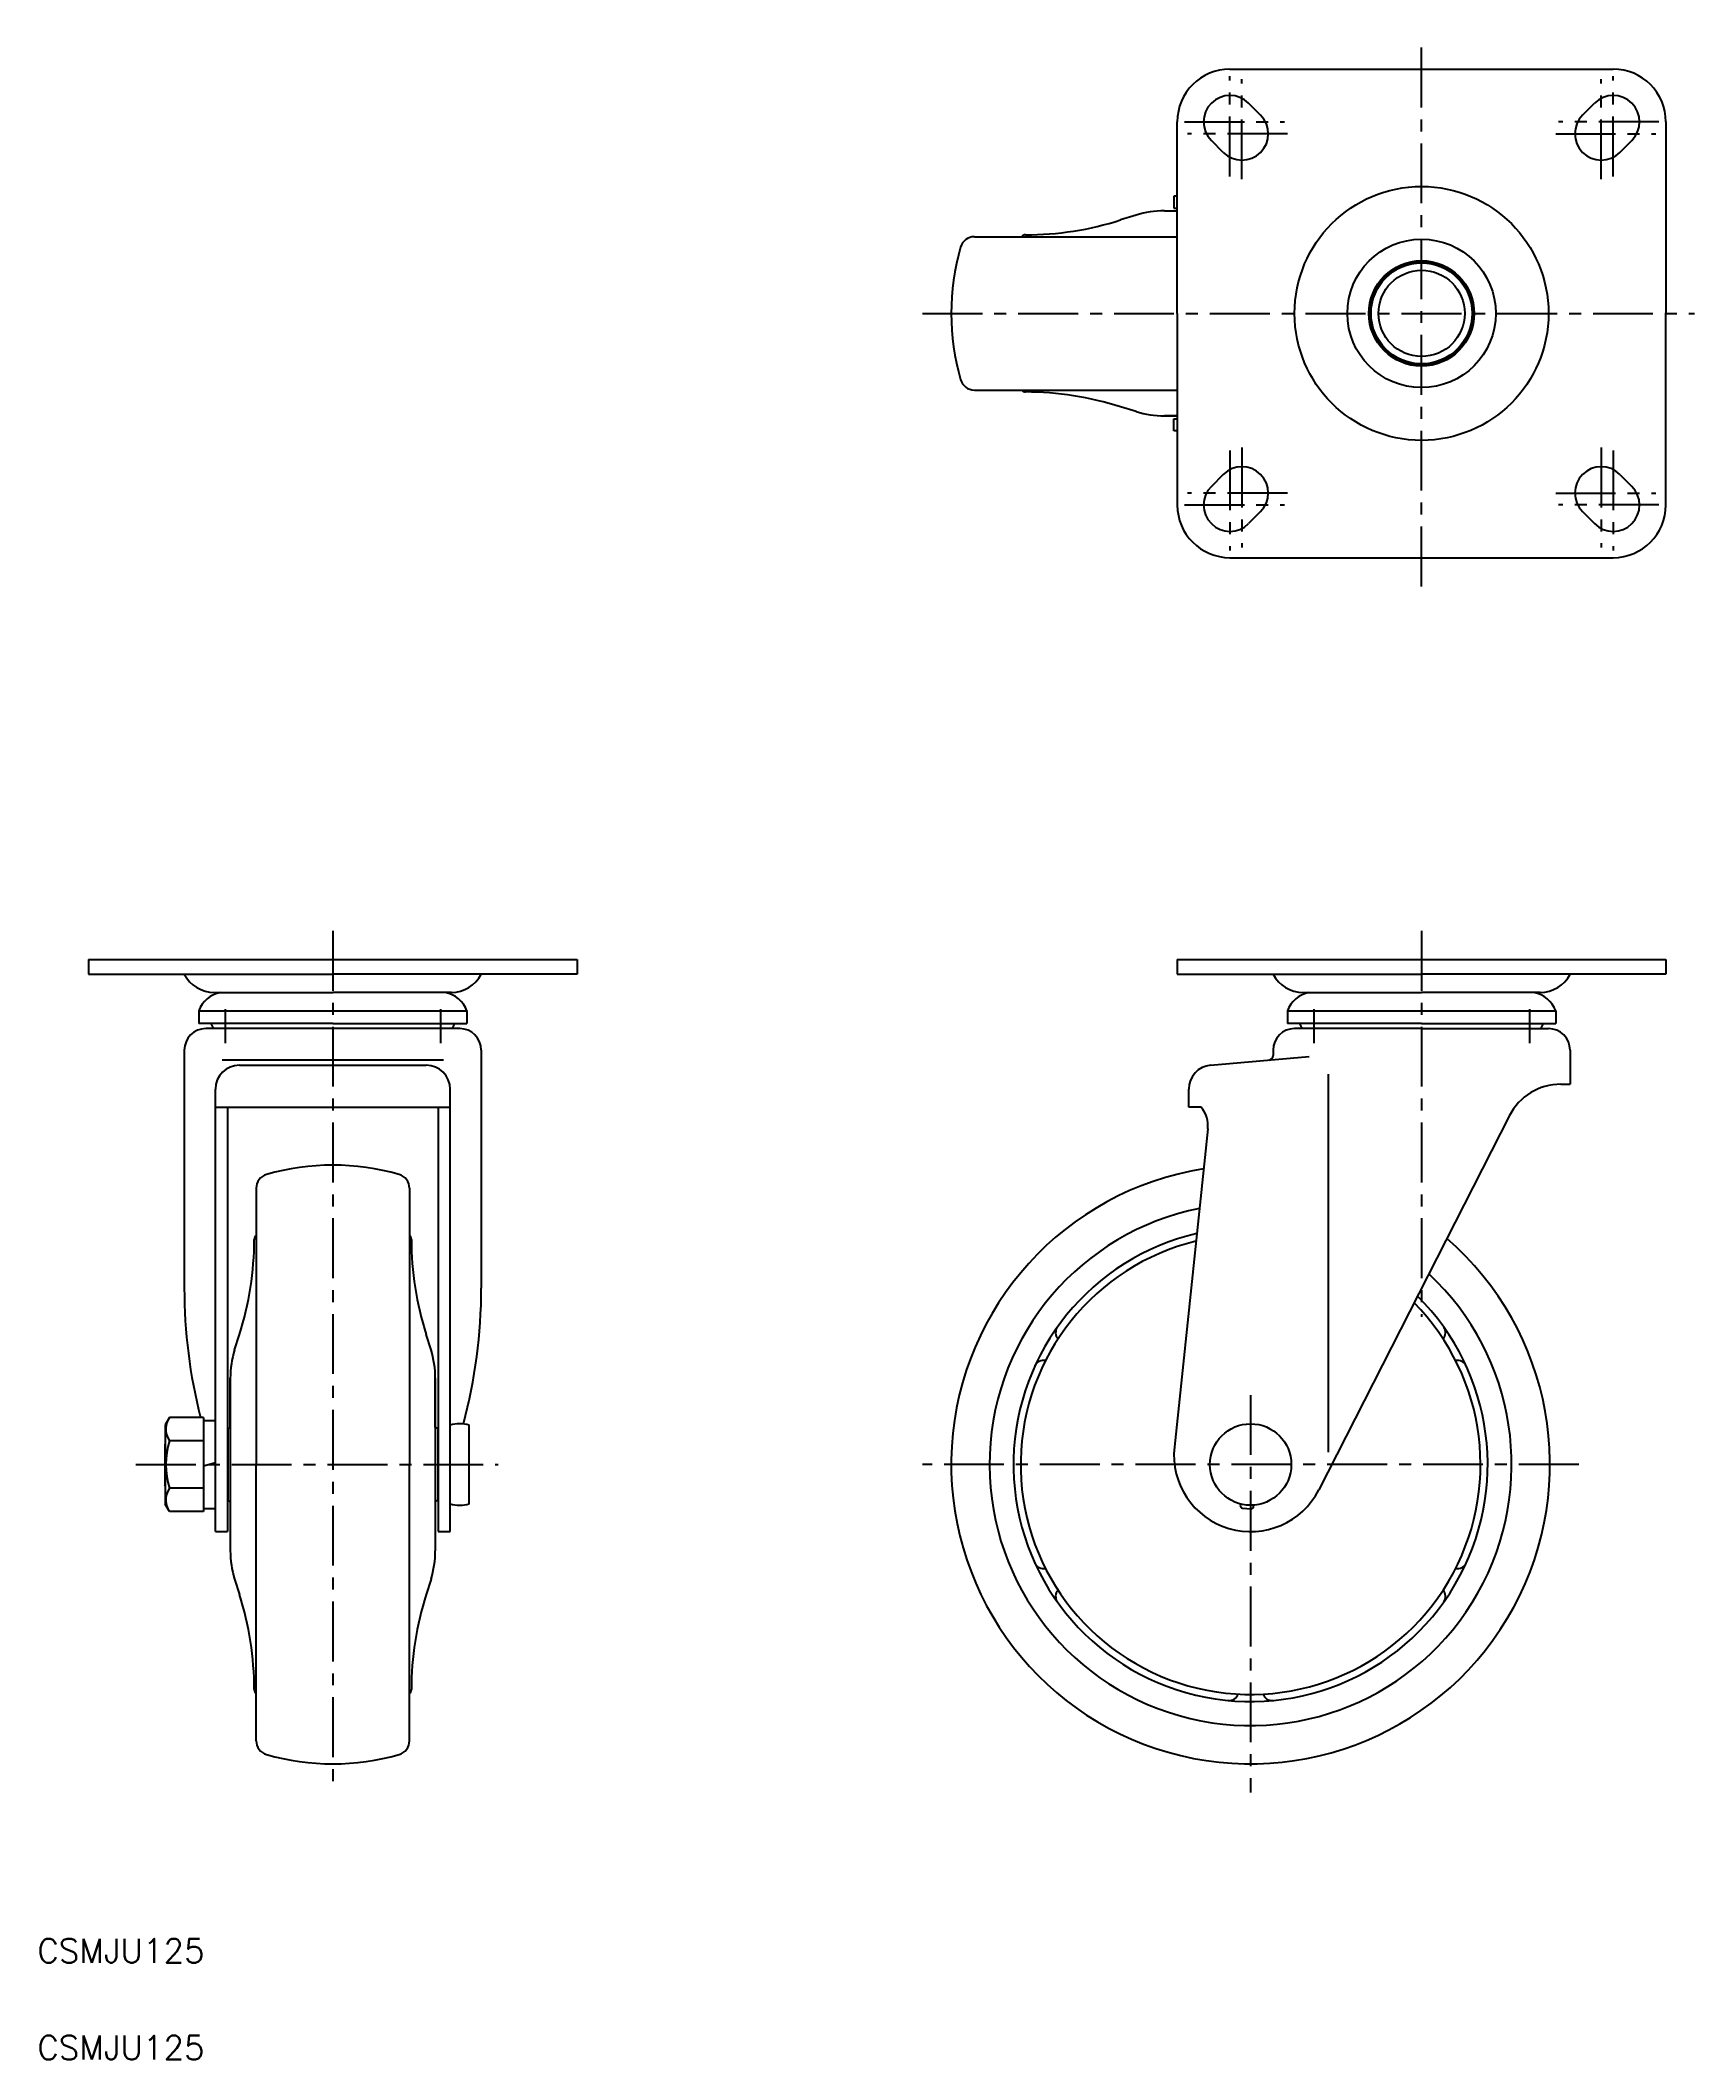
# Model space of a CAD drawing. Extents: x 102 to 447, y 82 to 503.
import ezdxf

# ---------------------------------------------------------------- set-up
doc = ezdxf.new("R2010")
doc.units = 0
doc.header["$LTSCALE"] = 10
doc.linetypes.add('CENTER', pattern=[2, 1.25, -0.25, 0.25, -0.25])
doc.layers.get('0').update_dxf_attribs({"linetype": 'CONTINUOUS'})
doc.layers.add('CENTER', color=1, linetype='CENTER')
doc.styles.get("Standard").update_dxf_attribs({"font": 'txt.shx'})

msp = doc.modelspace()

# ---------------------------------------------------------------- linework, layer by layer
at = {"color": 7, "linetype": 'CONTINUOUS'}
for p, q in [((350, 497.191186), (430, 497.191186)), ((356.389087, 487.580274), (353.889087, 490.080274)), ((423.610912, 487.580274), (426.110912, 490.080274)), ((339, 446.191186), (339, 486.191186)), ((441, 486.191186), (441, 446.191186)), ((348.610912, 479.802099), (346.110912, 482.302099)), ((431.389087, 479.802099), (433.889087, 482.302099)), ((339, 470.691186), (338.3, 470.691186)), ((338.3, 470.691186), (338.3, 468.191186)), ((338.3, 468.191186), (339, 468.191186)), ((330.39369, 466.699182), (327.171804, 465.703292)), ((336.3, 467.591186), (339, 467.591186)), ((296.633641, 462.191186), (339, 462.191186)), ((339, 446.191186), (339, 406.191186)), ((441, 406.191186), (441, 446.191186)), ((296.633641, 430.191186), (339, 430.191186)), ((330.39369, 425.68319), (327.171804, 426.67908)), ((336.3, 424.791186), (339, 424.791186)), ((339, 424.791186), (336.3, 424.791186)), ((338.3, 424.191186), (339, 424.191186)), ((338.3, 421.691186), (338.3, 424.191186)), ((339, 421.691186), (338.3, 421.691186)), ((348.610912, 412.580274), (346.110912, 410.080274)), ((431.389087, 412.580274), (433.889087, 410.080274)), ((356.389087, 404.802099), (353.889087, 402.302099)), ((423.610912, 404.802099), (426.110912, 402.302099)), ((350, 395.191186), (430, 395.191186)), ((111.699993, 311.26909), (213.699993, 311.26909)), ((111.699993, 311.26909), (111.699993, 308.26909)), ((111.699993, 308.26909), (162.699993, 308.26909)), ((213.699993, 308.26909), (162.699993, 308.26909)), ((213.699993, 311.26909), (213.699993, 308.26909)), ((339, 311.26909), (339, 308.26909)), ((339, 311.26909), (441, 311.26909)), ((339, 308.26909), (390, 308.26909)), ((441, 308.26909), (390, 308.26909)), ((441, 311.26909), (441, 308.26909)), ((137.951193, 304.41909), (162.699993, 304.41909)), ((187.448793, 304.41909), (162.699993, 304.41909)), ((365.2512, 304.41909), (390, 304.41909)), ((414.7488, 304.41909), (390, 304.41909)), ((134.699993, 300.55127), (134.699993, 297.91909)), ((134.699993, 300.55127), (190.699993, 300.55127)), ((190.699993, 300.55127), (190.699993, 297.91909)), ((362, 300.55127), (418, 300.55127)), ((362, 300.55127), (362, 297.91909)), ((418, 300.55127), (418, 297.91909)), ((162.699993, 297.91909), (134.699993, 297.91909)), ((189.199993, 296.86909), (136.199993, 296.86909)), ((162.699993, 297.91909), (190.699993, 297.91909)), ((390, 297.91909), (362, 297.91909)), ((390, 296.86909), (363.5, 296.86909)), ((390, 297.91909), (418, 297.91909)), ((390, 296.86909), (416.5, 296.86909)), ((131.699993, 292.36909), (131.699993, 242.691257)), ((193.699993, 292.36909), (193.699993, 242.691257)), ((345.964221, 289.228607), (366.516759, 291.026722)), ((359, 292.36909), (359, 291.285421)), ((421, 292.36909), (421, 285.26909)), ((139.599993, 290.36909), (185.799993, 290.36909)), ((143.199993, 289.228607), (182.199993, 289.228607)), ((370.501538, 287.375345), (370.501538, 208.423372)), ((138.199993, 191.86909), (138.199993, 284.228607)), ((187.199993, 191.86909), (187.199993, 284.228607)), ((341.4, 280.446829), (341.4, 284.247634)), ((419.048099, 285.26909), (421, 285.26909)), ((138.199993, 280.446829), (187.199993, 280.446829)), ((140.699993, 280.446829), (140.699993, 191.86909)), ((184.699993, 280.446829), (184.699993, 191.86909)), ((344, 280.446829), (341.4, 280.446829)), ((408.35602, 278.716976), (368.556104, 200.605242)), ((345.369046, 275.9651), (338.387649, 209.541546)), ((146.699993, 263.535449), (146.699993, 205.86909)), ((178.699993, 263.535449), (178.699993, 205.86909)), ((142.191997, 229.7754), (143.187887, 232.997286)), ((183.207989, 229.7754), (182.212099, 232.997286)), ((141.299993, 213.576197), (141.299993, 223.86909)), ((141.299993, 223.86909), (141.299993, 205.86909)), ((184.099993, 213.576197), (184.099993, 223.86909)), ((184.099993, 223.86909), (184.099993, 205.86909)), ((128.60352, 215.684045), (127.699993, 214.11909)), ((135.699993, 215.684045), (128.60352, 215.684045)), ((135.699993, 215.684045), (135.699993, 196.054136)), ((135.699993, 215.06909), (138.199993, 215.06909)), ((127.699993, 214.11909), (127.699993, 197.61909)), ((140.699993, 211.86909), (140.799993, 211.86909)), ((140.799993, 213.36909), (141.299993, 213.576197)), ((140.799993, 213.36909), (140.799993, 198.36909)), ((184.599993, 213.36909), (184.099993, 213.576197)), ((184.599993, 213.36909), (184.599993, 198.36909)), ((184.599993, 211.86909), (184.699993, 211.86909)), ((191.199993, 197.66909), (191.199993, 214.07631)), ((127.699993, 210.21909), (127.599993, 210.11909)), ((127.599993, 210.11909), (127.699993, 210.11909)), ((127.599993, 210.11909), (127.599993, 201.61909)), ((135.699993, 210.776568), (128.60352, 210.776568)), ((138.199993, 206.204027), (135.699993, 205.534154)), ((141.299993, 205.86909), (141.299993, 187.86909)), ((146.699993, 148.202731), (146.699993, 205.86909)), ((178.699993, 148.202731), (178.699993, 205.86909)), ((184.099993, 205.86909), (184.099993, 187.86909)), ((127.699993, 201.51909), (127.599993, 201.61909)), ((127.599993, 201.61909), (127.699993, 201.61909)), ((135.699993, 200.961613), (128.60352, 200.961613)), ((140.699993, 199.86909), (140.799993, 199.86909)), ((140.799993, 198.36909), (141.299993, 198.161984)), ((184.599993, 198.36909), (184.099993, 198.161984)), ((184.599993, 199.86909), (184.699993, 199.86909)), ((128.60352, 196.054136), (127.699993, 197.61909)), ((135.699993, 196.054136), (128.60352, 196.054136)), ((135.699993, 196.66909), (138.199993, 196.66909)), ((141.299993, 197.36909), (141.299993, 187.86909)), ((184.099993, 197.36909), (184.099993, 187.86909)), ((352.174621, 197.639099), (352.147072, 197.324214)), ((352.601592, 196.782539), (354.394742, 196.625659)), ((354.936417, 197.080178), (354.963966, 197.395062)), ((138.199993, 191.86909), (140.699993, 191.86909)), ((184.699993, 191.86909), (187.199993, 191.86909)), ((142.191997, 181.962781), (143.187887, 178.740894)), ((183.207989, 181.962781), (182.212099, 178.740894))]:
    msp.add_line(p, q, dxfattribs=at)
for centre, radius in [((390, 446.191186), 26.5), ((390, 446.191186), 15.5), ((390, 446.191186), 11), ((390, 446.191186), 10.75), ((390, 446.191186), 10.548477), ((390, 446.191186), 9), ((354.3, 205.86909), 8.5)]:
    msp.add_circle(centre, radius, dxfattribs=at)
for centre, radius, start, end in [((350, 486.191186), 11, 90, 180), ((430, 486.191186), 11, 0, 90), ((350, 486.191186), 5.5, 45, 225), ((430, 486.191186), 5.5, 315, 135), ((352.5, 483.691186), 5.5, 225, 45), ((427.5, 483.691186), 5.5, 135, 315), ((307.3, 527.591186), 65, 270, 287.80149), ((336.3, 447.591186), 20, 90, 107.176455), ((341.8, 446.191186), 50, 163.942867, 196.057133), ((296.633641, 459.191186), 3, 90, 163.942867), ((307.3, 461.591186), 1, 90, 143.130102), ((296.633641, 433.191186), 3, 196.057133, 270), ((307.3, 430.791186), 1, 216.869898, 270), ((307.3, 364.791186), 65, 72.19851, 90), ((336.3, 444.791186), 20, 252.823545, 270), ((352.5, 408.691186), 5.5, 315, 135), ((427.5, 408.691186), 5.5, 45, 225), ((350, 406.191186), 5.5, 135, 315), ((430, 406.191186), 5.5, 225, 45), ((350, 406.191186), 11, 180, 270), ((430, 406.191186), 11, 270, 0), ((137.951193, 311.41909), 7, 206.743684, 270), ((187.448793, 311.41909), 7, 270, 333.256316), ((365.2512, 311.41909), 7, 206.743684, 270), ((414.7488, 311.41909), 7, 270, 333.256316), ((140.345367, 298.51909), 6, 100.475314, 160.202516), ((185.054619, 298.51909), 6, 19.797484, 79.524686), ((367.645374, 298.51909), 6, 100.475314, 160.202516), ((412.354626, 298.51909), 6, 19.797484, 79.524686), ((136.199993, 292.36909), 4.5, 90, 180), ((140.199993, 299.04409), 3.175, 200.752431, 223.238703), ((185.199993, 299.04409), 3.175, 316.761297, 339.247569), ((189.199993, 292.36909), 4.5, 0, 90), ((363.5, 292.36909), 4.5, 90, 180), ((367.5, 299.04409), 3.175, 200.752431, 223.238703), ((412.5, 299.04409), 3.175, 316.761297, 339.247569), ((416.5, 292.36909), 4.5, 0, 90), ((358, 291.285421), 1, 275, 0), ((143.199993, 284.228607), 5, 90, 180), ((182.199993, 284.228607), 5, 0, 90), ((346.4, 284.247634), 5, 95, 180), ((419.048099, 273.26909), 12, 90, 153), ((339.401915, 276.592271), 6, 354, 39.972982), ((149.699993, 263.535449), 3, 106.057133, 180), ((162.699993, 218.36909), 50, 73.942867, 106.057133), ((175.699993, 263.535449), 3, 0, 73.942867), ((354.3, 205.86909), 62.5, 99.031195, 49.026547), ((354.3, 205.86909), 54.5, 101.302341, 46.923666), ((147.299993, 252.86909), 1, 126.869898, 180), ((178.099993, 252.86909), 1, 0, 53.130102), ((354.3, 205.86909), 49.5, 103.114419, 45.248498), ((81.299993, 252.86909), 65, 342.19851, 0), ((244.099993, 252.86909), 65, 180, 197.80149), ((354.3, 205.86909), 48, 103.736119, 44.674374), ((241.268185, 242.691257), 109.568192, 180, 194.26977), ((84.131801, 242.691257), 109.568192, 344.997673, 0), ((315.598809, 233.409385), 2, 144.563826, 221.251261), ((393.00119, 233.409385), 2, 318.748739, 35.436174), ((161.299993, 223.86909), 20, 162.823545, 180), ((164.099993, 223.86909), 20, 0, 17.176455), ((311.098809, 225.615157), 2, 78.748739, 155.436174), ((397.50119, 225.615157), 2, 24.563826, 101.251261), ((132.189229, 213.230306), 4.344899, 154.384247, 214.384247), ((189.223636, 207.552434), 6.816667, 73.146233, 107.269527), ((144.085141, 205.86909), 16.240811, 162.412046, 197.587954), ((354.3, 207.86909), 16, 174, 333), ((132.189229, 198.507874), 4.344899, 145.615753, 205.615753), ((189.223636, 204.185746), 6.816667, 252.730473, 286.853767), ((352.64517, 197.280637), 0.5, 175, 265), ((354.43832, 197.123756), 0.5, 265, 355), ((161.299993, 187.86909), 20, 180, 197.176455), ((164.099993, 187.86909), 20, 342.823545, 0), ((311.098809, 186.123024), 2, 204.563826, 281.251261), ((397.50119, 186.123024), 2, 258.748739, 335.436174), ((81.299993, 158.86909), 65, 0, 17.80149), ((244.099993, 158.86909), 65, 162.19851, 180), ((315.598809, 178.328795), 2, 138.748739, 215.436174), ((393.00119, 178.328795), 2, 324.563826, 41.251261), ((147.299993, 158.86909), 1, 180, 233.130102), ((178.099993, 158.86909), 1, 306.869898, 0), ((349.8, 158.582729), 2, 264.563826, 341.251261), ((358.8, 158.582729), 2, 198.748739, 275.436174), ((149.699993, 148.202731), 3, 180, 253.942867), ((175.699993, 148.202731), 3, 286.057133, 0), ((162.699993, 193.36909), 50, 253.942867, 286.057133)]:
    msp.add_arc(centre, radius, start, end, dxfattribs=at)
at = {"layer": 'CENTER', "color": 1, "linetype": 'CENTER'}
for p, q in [((390, 389.191186), (390, 503.191186)), ((350, 474.792207), (350, 495.691186)), ((352.5, 474.191186), (352.5, 495.090166)), ((427.5, 474.191186), (427.5, 495.090166)), ((430, 474.792207), (430, 495.691186)), ((340.5, 486.191186), (361.398979, 486.191186)), ((439.5, 486.191186), (418.60102, 486.191186)), ((362, 483.691186), (341.10102, 483.691186)), ((418, 483.691186), (438.898979, 483.691186)), ((285.8, 446.191186), (447, 446.191186)), ((350, 417.590166), (350, 396.691186)), ((352.5, 418.191186), (352.5, 397.292207)), ((427.5, 418.191186), (427.5, 397.292207)), ((430, 417.590166), (430, 396.691186)), ((340.5, 406.191186), (361.398979, 406.191186)), ((362, 408.691186), (341.10102, 408.691186)), ((418, 408.691186), (438.898979, 408.691186)), ((439.5, 406.191186), (418.60102, 406.191186)), ((162.699993, 317.26909), (162.699993, 137.36909)), ((390, 317.26909), (390, 236.691257)), ((140.199993, 300.91909), (140.199993, 293.86909)), ((185.199993, 300.91909), (185.199993, 293.86909)), ((367.5, 300.91909), (367.5, 293.86909)), ((412.5, 300.91909), (412.5, 293.86909)), ((354.3, 220.36909), (354.3, 137.36909)), ((121.599993, 205.86909), (197.199993, 205.86909)), ((422.8, 205.86909), (285.8, 205.86909))]:
    msp.add_line(p, q, dxfattribs=at)

# ---------------------------------------------------------------- texts
for p in [(101.010328, 101.844025), (101.010328, 81.624379)]:
    msp.add_text('CSMJU125', height=5).set_placement(p)

doc.saveas('drawing.dxf')
